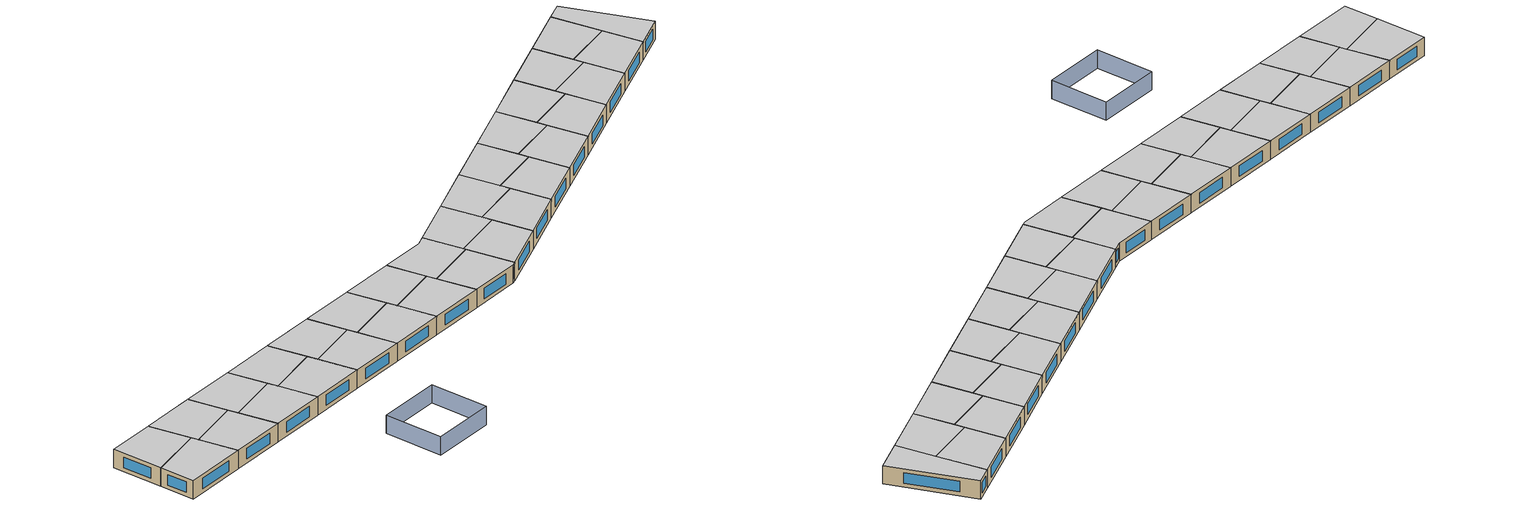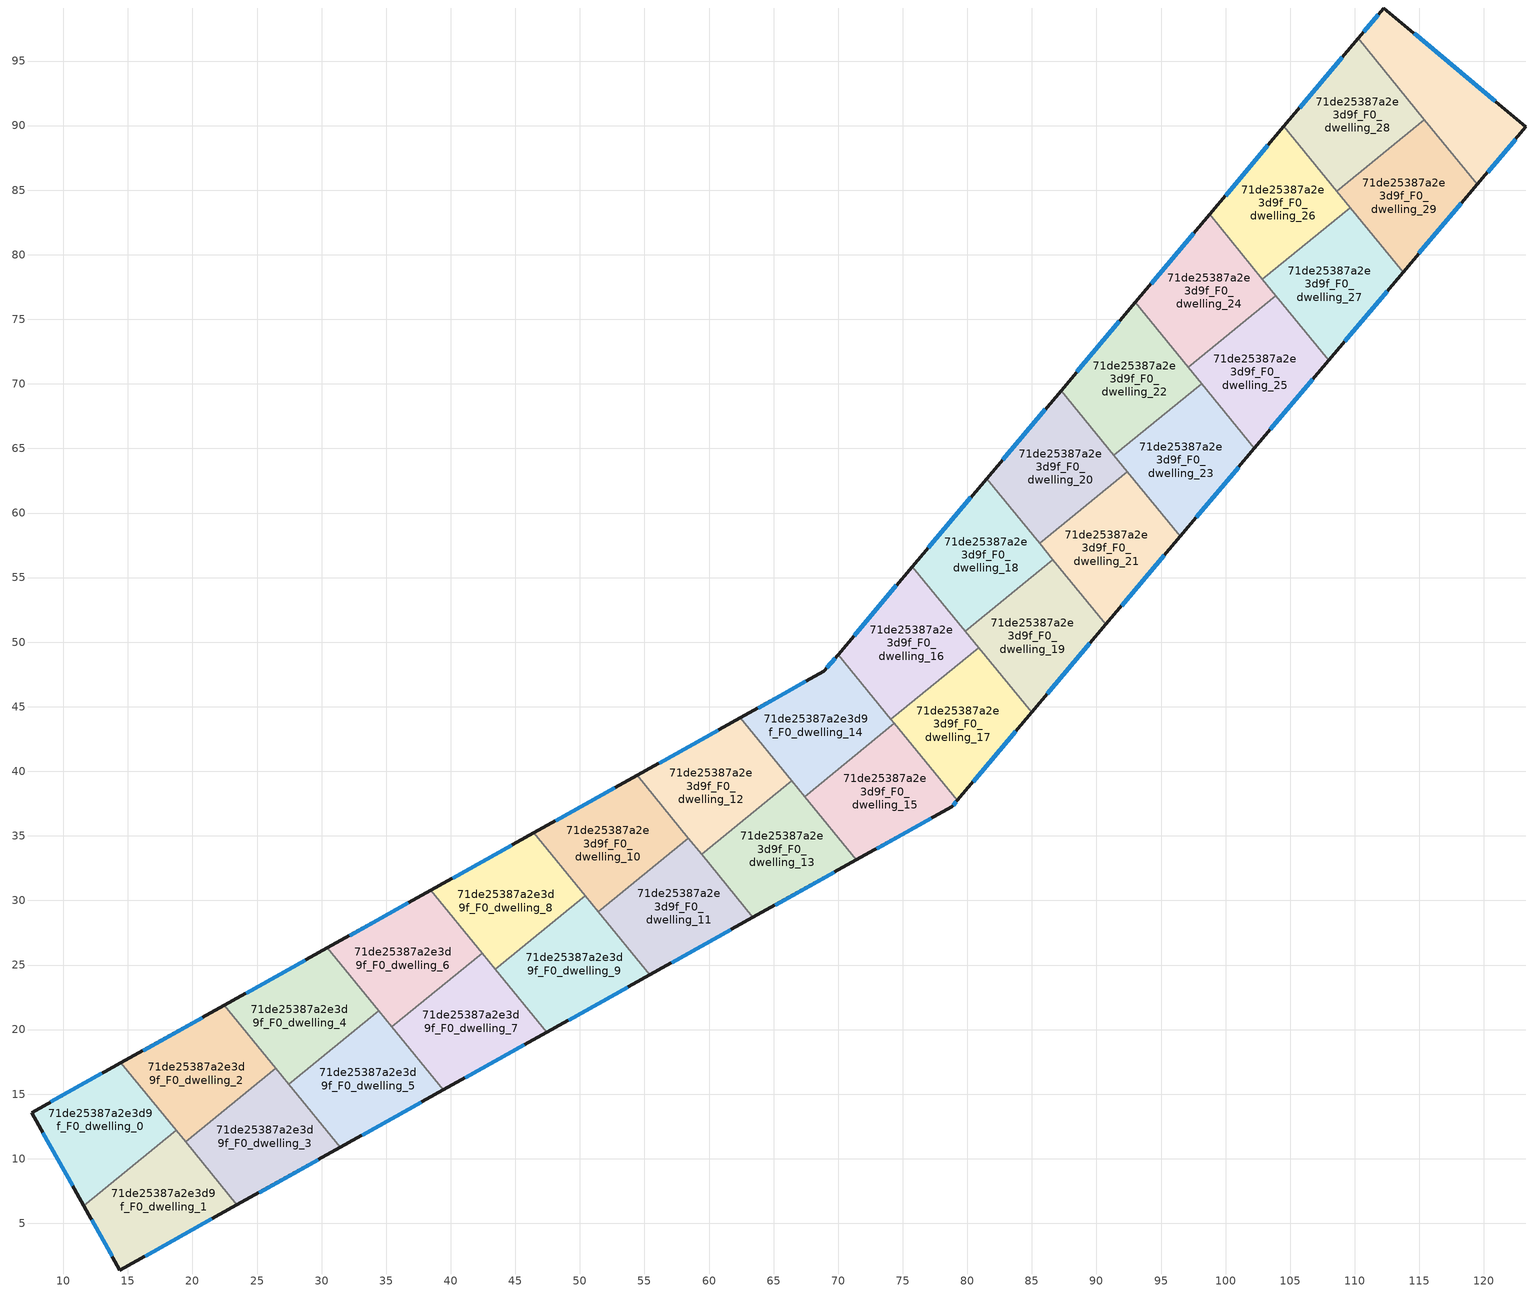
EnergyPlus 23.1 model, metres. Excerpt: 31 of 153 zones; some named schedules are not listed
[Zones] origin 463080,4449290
71de25387a2e3d9f_F0_dwelling_0
 floor ground (EU_floor_Construction): 14.47,17.43 18.74,12.2 11.59,6.36 7.54,13.57 z0
 wall outside (EU_wall_Construction): 14.47,17.43 7.54,13.57 11.59,6.36 z0:3
 wall to 71de25387a2e3d9f_F0_dwelling_1 (EU_wall_Construction): 11.59,6.36 18.74,12.2 z0:3
 wall to 71de25387a2e3d9f_F0_dwelling_2 (EU_wall_Construction): 18.74,12.2 14.47,17.43 z0:3
 window (EU_Window_Construction): 8.41,12.03 10.73,7.9 / 12.98,16.6 9.03,14.4 z0.64:2.36
 ceiling to 71de25387a2e3d9f_F1_dwelling_0 (EU_floor_Construction): 18.74,12.2 14.47,17.43 7.54,13.57 11.59,6.36 z3
71de25387a2e3d9f_F0_dwelling_1
 floor ground (EU_floor_Construction): 18.74,12.2 23.45,6.43 14.39,1.38 11.59,6.36 z0
 wall outside (EU_wall_Construction): 11.59,6.36 14.39,1.38 23.45,6.43 z0:3
 wall to 71de25387a2e3d9f_F0_dwelling_3 (EU_wall_Construction): 23.45,6.43 19.47,11.31 z0:3
 wall to 71de25387a2e3d9f_F0_dwelling_2 (EU_wall_Construction): 19.47,11.31 18.74,12.2 z0:3
 window (EU_Window_Construction): 12.19,5.29 13.79,2.45 / 16.33,2.47 21.51,5.35 z0.64:2.36
 ceiling to 71de25387a2e3d9f_F1_dwelling_1 (EU_floor_Construction): 23.45,6.43 18.74,12.2 11.59,6.36 14.39,1.38 z3
71de25387a2e3d9f_F0_dwelling_10
 floor ground (EU_floor_Construction): 54.42,39.68 58.41,34.8 51.43,29.11 46.43,35.23 z0
 wall outside (EU_wall_Construction): 54.42,39.68 46.43,35.23 z0:3
 wall to 71de25387a2e3d9f_F0_dwelling_8 (EU_wall_Construction): 46.43,35.23 50.41,30.35 z0:3
 wall to 71de25387a2e3d9f_F0_dwelling_12 (EU_wall_Construction): 58.41,34.8 54.42,39.68 z0:3
 wall to 71de25387a2e3d9f_F0_dwelling_11 (EU_wall_Construction): 51.43,29.11 58.41,34.8 z0:3
 wall to 71de25387a2e3d9f_F0_dwelling_9 (EU_wall_Construction): 50.41,30.35 51.43,29.11 z0:3
 window (EU_Window_Construction): 52.71,38.73 48.14,36.18 z0.64:2.36
 ceiling to 71de25387a2e3d9f_F1_dwelling_10 (EU_floor_Construction): 58.41,34.8 54.42,39.68 46.43,35.23 51.43,29.11 z3
71de25387a2e3d9f_F0_dwelling_11
 floor ground (EU_floor_Construction): 58.41,34.8 63.41,28.68 55.41,24.23 51.43,29.11 z0
 wall outside (EU_wall_Construction): 55.41,24.23 63.41,28.68 z0:3
 wall to 71de25387a2e3d9f_F0_dwelling_9 (EU_wall_Construction): 51.43,29.11 55.41,24.23 z0:3
 wall to 71de25387a2e3d9f_F0_dwelling_13 (EU_wall_Construction): 63.41,28.68 59.42,33.56 z0:3
 wall to 71de25387a2e3d9f_F0_dwelling_12 (EU_wall_Construction): 59.42,33.56 58.41,34.81 z0:3
 window (EU_Window_Construction): 57.12,25.19 61.69,27.73 z0.64:2.36
 ceiling to 71de25387a2e3d9f_F1_dwelling_11 (EU_floor_Construction): 63.41,28.68 58.41,34.8 51.43,29.11 55.41,24.23 z3
71de25387a2e3d9f_F0_dwelling_12
 floor ground (EU_floor_Construction): 62.42,44.13 66.4,39.26 59.42,33.56 54.42,39.68 z0
 wall outside (EU_wall_Construction): 62.42,44.13 54.42,39.68 z0:3
 wall to 71de25387a2e3d9f_F0_dwelling_13 (EU_wall_Construction): 59.42,33.56 66.4,39.26 z0:3
 wall to 71de25387a2e3d9f_F0_dwelling_14 (EU_wall_Construction): 66.4,39.26 62.42,44.13 z0:3
 window (EU_Window_Construction): 60.71,43.18 56.14,40.63 z0.64:2.36
 ceiling to 71de25387a2e3d9f_F1_dwelling_12 (EU_floor_Construction): 66.4,39.26 62.42,44.13 54.42,39.68 59.42,33.56 z3
71de25387a2e3d9f_F0_dwelling_13
 floor ground (EU_floor_Construction): 66.4,39.26 71.4,33.14 63.41,28.68 59.42,33.56 z0
 wall outside (EU_wall_Construction): 63.41,28.68 71.4,33.14 z0:3
 wall to 71de25387a2e3d9f_F0_dwelling_15 (EU_wall_Construction): 71.4,33.14 67.39,38.04 z0:3
 wall to 71de25387a2e3d9f_F0_dwelling_14 (EU_wall_Construction): 67.39,38.04 66.4,39.26 z0:3
 window (EU_Window_Construction): 65.12,29.64 69.69,32.18 z0.64:2.36
 ceiling to 71de25387a2e3d9f_F1_dwelling_13 (EU_floor_Construction): 71.4,33.14 66.4,39.26 59.42,33.56 63.41,28.68 z3
71de25387a2e3d9f_F0_dwelling_14
 floor ground (EU_floor_Construction): 69.99,49.04 74.35,43.71 67.4,38.04 62.42,44.13 68.9,47.74 z0
 wall outside (EU_wall_Construction): 69.99,49.04 68.9,47.74 62.42,44.13 z0:3
 wall to 71de25387a2e3d9f_F0_dwelling_15 (EU_wall_Construction): 67.4,38.04 74.35,43.71 z0:3
 wall to 71de25387a2e3d9f_F0_dwelling_16 (EU_wall_Construction): 74.09,44.03 69.99,49.04 z0:3
 wall to 71de25387a2e3d9f_F0_dwelling_17 (EU_wall_Construction): 74.35,43.72 74.09,44.03 z0:3
 window (EU_Window_Construction): 67.51,46.96 63.81,44.9 / 69.76,48.76 69.13,48.02 z0.64:2.36
 ceiling to 71de25387a2e3d9f_F1_dwelling_14 (EU_floor_Construction): 74.35,43.71 69.99,49.04 68.9,47.74 62.42,44.13 67.4,38.04 z3
71de25387a2e3d9f_F0_dwelling_15
 floor ground (EU_floor_Construction): 74.35,43.71 79.22,37.75 78.81,37.27 71.4,33.14 67.4,38.04 z0
 wall outside (EU_wall_Construction): 71.4,33.14 78.81,37.27 79.22,37.75 z0:3
 wall to 71de25387a2e3d9f_F0_dwelling_17 (EU_wall_Construction): 79.22,37.75 74.35,43.71 z0:3
 window (EU_Window_Construction): 72.99,34.02 77.22,36.38 / 78.9,37.37 79.13,37.64 z0.64:2.36
 ceiling to 71de25387a2e3d9f_F1_dwelling_15 (EU_floor_Construction): 78.81,37.27 79.22,37.75 74.35,43.71 67.4,38.04 71.4,33.14 z3
71de25387a2e3d9f_F0_dwelling_16
 floor ground (EU_floor_Construction): 75.75,55.86 80.88,49.58 74.09,44.03 69.99,49.04 z0
 wall outside (EU_wall_Construction): 75.75,55.86 69.99,49.04 z0:3
 wall to 71de25387a2e3d9f_F0_dwelling_17 (EU_wall_Construction): 74.09,44.03 80.88,49.58 z0:3
 wall to 71de25387a2e3d9f_F0_dwelling_18 (EU_wall_Construction): 79.84,50.84 75.75,55.86 z0:3
 wall to 71de25387a2e3d9f_F0_dwelling_19 (EU_wall_Construction): 80.88,49.58 79.84,50.84 z0:3
 window (EU_Window_Construction): 74.52,54.4 71.23,50.5 z0.64:2.36
 ceiling to 71de25387a2e3d9f_F1_dwelling_16 (EU_floor_Construction): 80.88,49.58 75.75,55.86 69.99,49.04 74.09,44.03 z3
71de25387a2e3d9f_F0_dwelling_17
 floor ground (EU_floor_Construction): 80.88,49.58 84.97,44.56 79.22,37.75 74.09,44.03 z0
 wall outside (EU_wall_Construction): 79.22,37.75 84.97,44.56 z0:3
 wall to 71de25387a2e3d9f_F0_dwelling_19 (EU_wall_Construction): 84.97,44.56 80.88,49.58 z0:3
 window (EU_Window_Construction): 80.45,39.21 83.74,43.1 z0.64:2.36
 ceiling to 71de25387a2e3d9f_F1_dwelling_17 (EU_floor_Construction): 79.22,37.75 84.97,44.56 80.88,49.58 74.09,44.03 z3
71de25387a2e3d9f_F0_dwelling_18
 floor ground (EU_floor_Construction): 81.5,62.67 86.63,56.39 79.84,50.84 75.75,55.86 z0
 wall outside (EU_wall_Construction): 81.5,62.67 75.75,55.86 z0:3
 wall to 71de25387a2e3d9f_F0_dwelling_19 (EU_wall_Construction): 79.84,50.84 86.63,56.39 z0:3
 wall to 71de25387a2e3d9f_F0_dwelling_20 (EU_wall_Construction): 85.6,57.66 81.5,62.67 z0:3
 wall to 71de25387a2e3d9f_F0_dwelling_21 (EU_wall_Construction): 86.63,56.39 85.6,57.66 z0:3
 window (EU_Window_Construction): 80.27,61.21 76.98,57.32 z0.64:2.36
 ceiling to 71de25387a2e3d9f_F1_dwelling_18 (EU_floor_Construction): 86.63,56.39 81.5,62.67 75.75,55.86 79.84,50.84 z3
71de25387a2e3d9f_F0_dwelling_19
 floor ground (EU_floor_Construction): 86.63,56.39 90.73,51.38 84.97,44.56 79.84,50.84 z0
 wall outside (EU_wall_Construction): 84.97,44.56 90.73,51.38 z0:3
 wall to 71de25387a2e3d9f_F0_dwelling_21 (EU_wall_Construction): 90.73,51.38 86.63,56.39 z0:3
 window (EU_Window_Construction): 86.21,46.02 89.49,49.92 z0.64:2.36
 ceiling to 71de25387a2e3d9f_F1_dwelling_19 (EU_floor_Construction): 84.97,44.56 90.73,51.38 86.63,56.39 79.84,50.84 z3
71de25387a2e3d9f_F0_dwelling_2
 floor ground (EU_floor_Construction): 22.46,21.88 26.44,17 19.47,11.31 14.47,17.43 z0
 wall outside (EU_wall_Construction): 22.46,21.88 14.47,17.43 z0:3
 wall to 71de25387a2e3d9f_F0_dwelling_3 (EU_wall_Construction): 19.47,11.31 26.44,17 z0:3
 wall to 71de25387a2e3d9f_F0_dwelling_4 (EU_wall_Construction): 26.44,17 22.46,21.88 z0:3
 window (EU_Window_Construction): 20.75,20.92 16.18,18.38 z0.64:2.36
 ceiling to 71de25387a2e3d9f_F1_dwelling_2 (EU_floor_Construction): 26.44,17 22.46,21.88 14.47,17.43 19.47,11.31 z3
71de25387a2e3d9f_F0_dwelling_20
 floor ground (EU_floor_Construction): 87.26,69.49 92.39,63.21 85.6,57.66 81.5,62.67 z0
 wall outside (EU_wall_Construction): 87.26,69.49 81.5,62.67 z0:3
 wall to 71de25387a2e3d9f_F0_dwelling_21 (EU_wall_Construction): 85.6,57.66 92.39,63.21 z0:3
 wall to 71de25387a2e3d9f_F0_dwelling_22 (EU_wall_Construction): 91.35,64.48 87.26,69.49 z0:3
 wall to 71de25387a2e3d9f_F0_dwelling_23 (EU_wall_Construction): 92.39,63.21 91.35,64.48 z0:3
 window (EU_Window_Construction): 86.02,68.03 82.74,64.13 z0.64:2.36
 ceiling to 71de25387a2e3d9f_F1_dwelling_20 (EU_floor_Construction): 92.39,63.21 87.26,69.49 81.5,62.67 85.6,57.66 z3
71de25387a2e3d9f_F0_dwelling_21
 floor ground (EU_floor_Construction): 92.39,63.21 96.48,58.19 90.73,51.38 85.6,57.66 z0
 wall outside (EU_wall_Construction): 90.73,51.38 96.48,58.19 z0:3
 wall to 71de25387a2e3d9f_F0_dwelling_23 (EU_wall_Construction): 96.48,58.19 92.39,63.21 z0:3
 window (EU_Window_Construction): 91.96,52.84 95.25,56.73 z0.64:2.36
 ceiling to 71de25387a2e3d9f_F1_dwelling_21 (EU_floor_Construction): 90.73,51.38 96.48,58.19 92.39,63.21 85.6,57.66 z3
71de25387a2e3d9f_F0_dwelling_22
 floor ground (EU_floor_Construction): 93.01,76.3 98.14,70.02 91.35,64.47 87.26,69.49 z0
 wall outside (EU_wall_Construction): 93.01,76.3 87.26,69.49 z0:3
 wall to 71de25387a2e3d9f_F0_dwelling_23 (EU_wall_Construction): 91.35,64.47 98.14,70.02 z0:3
 wall to 71de25387a2e3d9f_F0_dwelling_24 (EU_wall_Construction): 97.1,71.29 93.01,76.3 z0:3
 wall to 71de25387a2e3d9f_F0_dwelling_25 (EU_wall_Construction): 98.14,70.02 97.1,71.29 z0:3
 window (EU_Window_Construction): 91.78,74.84 88.49,70.95 z0.64:2.36
 ceiling to 71de25387a2e3d9f_F1_dwelling_22 (EU_floor_Construction): 98.14,70.02 93.01,76.3 87.26,69.49 91.35,64.47 z3
71de25387a2e3d9f_F0_dwelling_23
 floor ground (EU_floor_Construction): 98.14,70.02 102.23,65.01 96.48,58.19 91.35,64.47 z0
 wall outside (EU_wall_Construction): 96.48,58.19 102.23,65.01 z0:3
 wall to 71de25387a2e3d9f_F0_dwelling_25 (EU_wall_Construction): 102.23,65.01 98.14,70.02 z0:3
 window (EU_Window_Construction): 97.71,59.65 101,63.55 z0.64:2.36
 ceiling to 71de25387a2e3d9f_F1_dwelling_23 (EU_floor_Construction): 96.48,58.19 102.23,65.01 98.14,70.02 91.35,64.47 z3
71de25387a2e3d9f_F0_dwelling_24
 floor ground (EU_floor_Construction): 98.76,83.12 103.89,76.84 97.1,71.29 93.01,76.3 z0
 wall outside (EU_wall_Construction): 98.76,83.12 93.01,76.3 z0:3
 wall to 71de25387a2e3d9f_F0_dwelling_25 (EU_wall_Construction): 97.1,71.29 103.89,76.84 z0:3
 wall to 71de25387a2e3d9f_F0_dwelling_26 (EU_wall_Construction): 102.86,78.1 98.76,83.12 z0:3
 wall to 71de25387a2e3d9f_F0_dwelling_27 (EU_wall_Construction): 103.89,76.84 102.86,78.1 z0:3
 window (EU_Window_Construction): 97.53,81.66 94.24,77.76 z0.64:2.36
 ceiling to 71de25387a2e3d9f_F1_dwelling_24 (EU_floor_Construction): 103.89,76.84 98.76,83.12 93.01,76.3 97.1,71.29 z3
71de25387a2e3d9f_F0_dwelling_25
 floor ground (EU_floor_Construction): 103.89,76.84 107.99,71.82 102.23,65.01 97.1,71.29 z0
 wall outside (EU_wall_Construction): 102.23,65.01 107.99,71.82 z0:3
 wall to 71de25387a2e3d9f_F0_dwelling_27 (EU_wall_Construction): 107.99,71.82 103.89,76.84 z0:3
 window (EU_Window_Construction): 103.47,66.47 106.75,70.36 z0.64:2.36
 ceiling to 71de25387a2e3d9f_F1_dwelling_25 (EU_floor_Construction): 102.23,65.01 107.99,71.82 103.89,76.84 97.1,71.29 z3
71de25387a2e3d9f_F0_dwelling_26
 floor ground (EU_floor_Construction): 104.52,89.93 109.65,83.65 102.86,78.11 98.76,83.12 z0
 wall outside (EU_wall_Construction): 104.52,89.93 98.76,83.12 z0:3
 wall to 71de25387a2e3d9f_F0_dwelling_27 (EU_wall_Construction): 102.86,78.11 109.65,83.65 z0:3
 wall to 71de25387a2e3d9f_F0_dwelling_28 (EU_wall_Construction): 108.61,84.92 104.52,89.93 z0:3
 wall to 71de25387a2e3d9f_F0_dwelling_29 (EU_wall_Construction): 109.65,83.65 108.61,84.92 z0:3
 window (EU_Window_Construction): 103.28,88.47 99.99,84.58 z0.64:2.36
 ceiling to 71de25387a2e3d9f_F1_dwelling_26 (EU_floor_Construction): 109.65,83.65 104.52,89.93 98.76,83.12 102.86,78.11 z3
71de25387a2e3d9f_F0_dwelling_27
 floor ground (EU_floor_Construction): 109.65,83.65 113.74,78.64 107.99,71.82 102.86,78.11 z0
 wall outside (EU_wall_Construction): 107.99,71.82 113.74,78.64 z0:3
 wall to 71de25387a2e3d9f_F0_dwelling_29 (EU_wall_Construction): 113.74,78.64 109.65,83.65 z0:3
 window (EU_Window_Construction): 109.22,73.28 112.51,77.18 z0.64:2.36
 ceiling to 71de25387a2e3d9f_F1_dwelling_27 (EU_floor_Construction): 107.99,71.82 113.74,78.64 109.65,83.65 102.86,78.11 z3
71de25387a2e3d9f_F0_dwelling_28
 floor ground (EU_floor_Construction): 110.27,96.75 115.4,90.46 108.61,84.92 104.52,89.93 z0
 wall outside (EU_wall_Construction): 110.27,96.75 104.52,89.93 z0:3
 wall to 71de25387a2e3d9f_F0_dwelling_29 (EU_wall_Construction): 108.61,84.92 115.4,90.46 z0:3
 wall to 71de25387a2e3d9f_F0_dwelling_30 (EU_wall_Construction): 115.4,90.46 110.27,96.75 z0:3
 window (EU_Window_Construction): 109.04,95.29 105.75,91.39 z0.64:2.36
 ceiling to 71de25387a2e3d9f_F1_dwelling_28 (EU_floor_Construction): 115.4,90.46 110.27,96.75 104.52,89.93 108.61,84.92 z3
71de25387a2e3d9f_F0_dwelling_29
 floor ground (EU_floor_Construction): 115.4,90.46 119.49,85.45 113.74,78.64 108.61,84.92 z0
 wall outside (EU_wall_Construction): 113.74,78.64 119.49,85.45 z0:3
 wall to 71de25387a2e3d9f_F0_dwelling_30 (EU_wall_Construction): 119.49,85.45 115.4,90.46 z0:3
 window (EU_Window_Construction): 114.97,80.1 118.26,83.99 z0.64:2.36
 ceiling to 71de25387a2e3d9f_F1_dwelling_29 (EU_floor_Construction): 113.74,78.64 119.49,85.45 115.4,90.46 108.61,84.92 z3
71de25387a2e3d9f_F0_dwelling_3
 floor ground (EU_floor_Construction): 26.44,17 31.44,10.88 23.45,6.43 19.47,11.31 z0
 wall outside (EU_wall_Construction): 23.45,6.43 31.44,10.88 z0:3
 wall to 71de25387a2e3d9f_F0_dwelling_5 (EU_wall_Construction): 31.44,10.88 27.46,15.76 z0:3
 wall to 71de25387a2e3d9f_F0_dwelling_4 (EU_wall_Construction): 27.46,15.76 26.44,17 z0:3
 window (EU_Window_Construction): 25.16,7.38 29.73,9.93 z0.64:2.36
 ceiling to 71de25387a2e3d9f_F1_dwelling_3 (EU_floor_Construction): 31.44,10.88 26.44,17 19.47,11.31 23.45,6.43 z3
71de25387a2e3d9f_F0_dwelling_30
 floor ground (EU_floor_Construction): 123.25,89.91 119.49,85.45 110.27,96.75 112.26,99.11 z0
 wall outside (EU_wall_Construction): 119.49,85.45 123.25,89.91 112.26,99.11 110.27,96.75 z0:3
 window (EU_Window_Construction): 111.83,98.6 110.69,97.25 / 120.9,91.88 114.61,97.14 / 120.3,86.41 122.45,88.95 z0.64:2.36
 ceiling to 71de25387a2e3d9f_F1_dwelling_30 (EU_floor_Construction): 119.49,85.45 123.25,89.91 112.26,99.11 110.27,96.75 z3
71de25387a2e3d9f_F0_dwelling_4
 floor ground (EU_floor_Construction): 30.45,26.33 34.43,21.45 27.46,15.76 22.46,21.88 z0
 wall outside (EU_wall_Construction): 30.45,26.33 22.46,21.88 z0:3
 wall to 71de25387a2e3d9f_F0_dwelling_5 (EU_wall_Construction): 27.46,15.76 34.43,21.45 z0:3
 wall to 71de25387a2e3d9f_F0_dwelling_6 (EU_wall_Construction): 34.43,21.45 30.45,26.33 z0:3
 window (EU_Window_Construction): 28.74,25.37 24.17,22.83 z0.64:2.36
 ceiling to 71de25387a2e3d9f_F1_dwelling_4 (EU_floor_Construction): 34.43,21.45 30.45,26.33 22.46,21.88 27.46,15.76 z3
71de25387a2e3d9f_F0_dwelling_5
 floor ground (EU_floor_Construction): 34.43,21.45 39.43,15.33 31.44,10.88 27.46,15.76 z0
 wall outside (EU_wall_Construction): 31.44,10.88 39.43,15.33 z0:3
 wall to 71de25387a2e3d9f_F0_dwelling_7 (EU_wall_Construction): 39.43,15.33 35.45,20.21 z0:3
 wall to 71de25387a2e3d9f_F0_dwelling_6 (EU_wall_Construction): 35.45,20.21 34.43,21.45 z0:3
 window (EU_Window_Construction): 33.15,11.83 37.72,14.38 z0.64:2.36
 ceiling to 71de25387a2e3d9f_F1_dwelling_5 (EU_floor_Construction): 39.43,15.33 34.43,21.45 27.46,15.76 31.44,10.88 z3
71de25387a2e3d9f_F0_dwelling_6
 floor ground (EU_floor_Construction): 38.44,30.78 42.42,25.9 35.45,20.21 30.45,26.33 z0
 wall outside (EU_wall_Construction): 38.44,30.78 30.45,26.33 z0:3
 wall to 71de25387a2e3d9f_F0_dwelling_7 (EU_wall_Construction): 35.45,20.21 42.42,25.9 z0:3
 wall to 71de25387a2e3d9f_F0_dwelling_8 (EU_wall_Construction): 42.42,25.9 38.44,30.78 z0:3
 window (EU_Window_Construction): 36.73,29.82 32.16,27.28 z0.64:2.36
 ceiling to 71de25387a2e3d9f_F1_dwelling_6 (EU_floor_Construction): 42.42,25.9 38.44,30.78 30.45,26.33 35.45,20.21 z3
71de25387a2e3d9f_F0_dwelling_7
 floor ground (EU_floor_Construction): 42.42,25.9 47.42,19.78 39.43,15.33 35.45,20.21 z0
 wall outside (EU_wall_Construction): 39.43,15.33 47.42,19.78 z0:3
 wall to 71de25387a2e3d9f_F0_dwelling_9 (EU_wall_Construction): 47.42,19.78 43.44,24.66 z0:3
 wall to 71de25387a2e3d9f_F0_dwelling_8 (EU_wall_Construction): 43.44,24.66 42.42,25.9 z0:3
 window (EU_Window_Construction): 41.14,16.29 45.71,18.83 z0.64:2.36
 ceiling to 71de25387a2e3d9f_F1_dwelling_7 (EU_floor_Construction): 47.42,19.78 42.42,25.9 35.45,20.21 39.43,15.33 z3
71de25387a2e3d9f_F0_dwelling_8
 floor ground (EU_floor_Construction): 46.43,35.23 50.41,30.35 43.44,24.66 38.44,30.78 z0
 wall outside (EU_wall_Construction): 46.43,35.23 38.44,30.78 z0:3
 wall to 71de25387a2e3d9f_F0_dwelling_9 (EU_wall_Construction): 43.44,24.66 50.41,30.35 z0:3
 window (EU_Window_Construction): 44.72,34.27 40.15,31.73 z0.64:2.36
 ceiling to 71de25387a2e3d9f_F1_dwelling_8 (EU_floor_Construction): 50.41,30.35 46.43,35.23 38.44,30.78 43.44,24.66 z3
71de25387a2e3d9f_F0_dwelling_9
 floor ground (EU_floor_Construction): 50.41,30.35 55.41,24.23 47.42,19.78 43.44,24.66 z0
 wall outside (EU_wall_Construction): 47.42,19.78 55.41,24.23 z0:3
 window (EU_Window_Construction): 49.13,20.74 53.7,23.28 z0.64:2.36
 ceiling to 71de25387a2e3d9f_F1_dwelling_9 (EU_floor_Construction): 55.41,24.23 50.41,30.35 43.44,24.66 47.42,19.78 z3
shading: 60.03,3.56 50.94,-1.49 / 50.94,-1.49 46.27,6.93 / 46.27,6.93 55.36,11.98 / 55.36,11.98 60.03,3.56 z0:3
[Building]
EU S2 Campaign: North Axis=0; Terrain=City; Solar Distribution=FullExterior
[Site:Location]
Yerevan-Zvartnots.Intl.AP: Latitude=40.15; Longitude=44.383; Time Zone=4; Elevation=854
[SizingPeriod:WeatherFileDays]
AnnualSizingPeriod: Begin Month=1; Begin Day of Month=1; End Month=12; End Day of Month=31; Day of Week for Start Day=Monday; Use Weather File Daylight Saving Period=No; Use Weather File Rain and Snow Indicators=No
[MATERIAL]
EU_InternalMass_Material: Roughness=MediumRough; Thickness=0.1; Conductivity=1; Density=1800; Specific Heat=900; Thermal Absorptance=0.9; Solar Absorptance=0.7; Visible Absorptance=0.7
[MATERIAL:NOMASS] Roughness=MediumRough; Thermal Absorptance=0.9; Solar Absorptance=0.7; Visible Absorptance=0.7
Name | Thermal Resistance
EU_wall_NoMass | 1.05043
EU_floor_NoMass | 0.478065
[WINDOWMATERIAL:SIMPLEGLAZINGSYSTEM]
EU_Window_SimpleGlazing: UFactor=2.5566; Solar Heat Gain Coefficient=0.75; Visible Transmittance=0.75
[CONSTRUCTION]
EU_wall_Construction: EU_wall_NoMass
EU_floor_Construction: EU_floor_NoMass
EU_Window_Construction: EU_Window_SimpleGlazing
EU_InternalMass_Construction: EU_InternalMass_Material
[ZONE] Type=1; Multiplier=1; Ceiling Height=autocalculate; Floor Area=autocalculate; Part of Total Floor Area=Yes
Name | Volume
71de25387a2e3d9f_F0_dwelling_0 | 191.77
71de25387a2e3d9f_F0_dwelling_1; 71de25387a2e3d9f_F0_dwelling_14 | 191.767
71de25387a2e3d9f_F0_dwelling_10; 71de25387a2e3d9f_F0_dwelling_7 | 191.765
71de25387a2e3d9f_F0_dwelling_11 | 191.75
71de25387a2e3d9f_F0_dwelling_12 | 191.781
71de25387a2e3d9f_F0_dwelling_13 | 191.745
71de25387a2e3d9f_F0_dwelling_15 | 191.734
71de25387a2e3d9f_F0_dwelling_16 | 191.792
71de25387a2e3d9f_F0_dwelling_17 | 191.755
71de25387a2e3d9f_F0_dwelling_18; 71de25387a2e3d9f_F0_dwelling_19 | 191.758
71de25387a2e3d9f_F0_dwelling_2; 71de25387a2e3d9f_F0_dwelling_3 | 191.756
71de25387a2e3d9f_F0_dwelling_20; 71de25387a2e3d9f_F0_dwelling_22; 71de25387a2e3d9f_F0_dwelling_24; 71de25387a2e3d9f_F0_dwelling_25 | 191.759
71de25387a2e3d9f_F0_dwelling_21 | 191.74
71de25387a2e3d9f_F0_dwelling_23 | 191.757
71de25387a2e3d9f_F0_dwelling_26 | 191.762
71de25387a2e3d9f_F0_dwelling_27 | 191.727
71de25387a2e3d9f_F0_dwelling_28 | 191.778
71de25387a2e3d9f_F0_dwelling_29 | 191.744
71de25387a2e3d9f_F0_dwelling_30 | 191.746
71de25387a2e3d9f_F0_dwelling_4 | 191.773
71de25387a2e3d9f_F0_dwelling_5 | 191.753
71de25387a2e3d9f_F0_dwelling_6 | 191.787
71de25387a2e3d9f_F0_dwelling_8 | 191.754
71de25387a2e3d9f_F0_dwelling_9 | 191.749
[INTERNALMASS] Construction=EU_InternalMass_Construction
Name | Zone or ZoneList | Surface Area
71de25387a2e3d9f_F0_dwelling_0_EU_InternalMass | 71de25387a2e3d9f_F0_dwelling_0 | 63.9231
71de25387a2e3d9f_F0_dwelling_1_EU_InternalMass | 71de25387a2e3d9f_F0_dwelling_1 | 63.9197
71de25387a2e3d9f_F0_dwelling_2_EU_InternalMass | 71de25387a2e3d9f_F0_dwelling_2 | 63.9178
71de25387a2e3d9f_F0_dwelling_3_EU_InternalMass | 71de25387a2e3d9f_F0_dwelling_3 | 63.9178
71de25387a2e3d9f_F0_dwelling_4_EU_InternalMass | 71de25387a2e3d9f_F0_dwelling_4 | 63.9244
71de25387a2e3d9f_F0_dwelling_5_EU_InternalMass | 71de25387a2e3d9f_F0_dwelling_5 | 63.9145
71de25387a2e3d9f_F0_dwelling_6_EU_InternalMass | 71de25387a2e3d9f_F0_dwelling_6 | 63.9271
71de25387a2e3d9f_F0_dwelling_7_EU_InternalMass | 71de25387a2e3d9f_F0_dwelling_7 | 63.9196
71de25387a2e3d9f_F0_dwelling_8_EU_InternalMass | 71de25387a2e3d9f_F0_dwelling_8 | 63.9178
71de25387a2e3d9f_F0_dwelling_9_EU_InternalMass | 71de25387a2e3d9f_F0_dwelling_9 | 63.913
71de25387a2e3d9f_F0_dwelling_10_EU_InternalMass | 71de25387a2e3d9f_F0_dwelling_10 | 63.9236
71de25387a2e3d9f_F0_dwelling_11_EU_InternalMass | 71de25387a2e3d9f_F0_dwelling_11 | 63.9167
71de25387a2e3d9f_F0_dwelling_12_EU_InternalMass | 71de25387a2e3d9f_F0_dwelling_12 | 63.9278
71de25387a2e3d9f_F0_dwelling_13_EU_InternalMass | 71de25387a2e3d9f_F0_dwelling_13 | 63.9163
71de25387a2e3d9f_F0_dwelling_14_EU_InternalMass | 71de25387a2e3d9f_F0_dwelling_14 | 63.9225
71de25387a2e3d9f_F0_dwelling_15_EU_InternalMass | 71de25387a2e3d9f_F0_dwelling_15 | 63.9091
71de25387a2e3d9f_F0_dwelling_16_EU_InternalMass | 71de25387a2e3d9f_F0_dwelling_16 | 63.9273
71de25387a2e3d9f_F0_dwelling_17_EU_InternalMass | 71de25387a2e3d9f_F0_dwelling_17 | 63.9182
71de25387a2e3d9f_F0_dwelling_18_EU_InternalMass | 71de25387a2e3d9f_F0_dwelling_18 | 63.9179
71de25387a2e3d9f_F0_dwelling_19_EU_InternalMass | 71de25387a2e3d9f_F0_dwelling_19 | 63.9179
71de25387a2e3d9f_F0_dwelling_20_EU_InternalMass | 71de25387a2e3d9f_F0_dwelling_20 | 63.9227
71de25387a2e3d9f_F0_dwelling_21_EU_InternalMass | 71de25387a2e3d9f_F0_dwelling_21 | 63.9137
71de25387a2e3d9f_F0_dwelling_22_EU_InternalMass | 71de25387a2e3d9f_F0_dwelling_22 | 63.9193
71de25387a2e3d9f_F0_dwelling_23_EU_InternalMass | 71de25387a2e3d9f_F0_dwelling_23 | 63.9179
71de25387a2e3d9f_F0_dwelling_24_EU_InternalMass | 71de25387a2e3d9f_F0_dwelling_24 | 63.9193
71de25387a2e3d9f_F0_dwelling_25_EU_InternalMass | 71de25387a2e3d9f_F0_dwelling_25 | 63.9227
71de25387a2e3d9f_F0_dwelling_26_EU_InternalMass | 71de25387a2e3d9f_F0_dwelling_26 | 63.9238
71de25387a2e3d9f_F0_dwelling_27_EU_InternalMass | 71de25387a2e3d9f_F0_dwelling_27 | 63.9108
71de25387a2e3d9f_F0_dwelling_28_EU_InternalMass | 71de25387a2e3d9f_F0_dwelling_28 | 63.9293
71de25387a2e3d9f_F0_dwelling_29_EU_InternalMass | 71de25387a2e3d9f_F0_dwelling_29 | 63.9162
71de25387a2e3d9f_F0_dwelling_30_EU_InternalMass | 71de25387a2e3d9f_F0_dwelling_30 | 63.9151
[OTHEREQUIPMENT] Fuel Type=Electricity; Design Level Calculation Method=Watts/Area; Power per Zone Floor Area=1; Fraction Latent=0; Fraction Radiant=0; Fraction Lost=0; Carbon Dioxide Generation Rate=0; EndUse Subcategory=EU_Step8_InternalGains
Name | Zone or ZoneList or Space or SpaceList | Schedule
EU_Step8_InternalGain_71de25387a2e3d9f_F0_dwelling_0_f000 | 71de25387a2e3d9f_F0_dwelling_0 | EU_Step8_GainSchedule_71de25387a2e3d9f_F0_dwelling_0_f000
EU_Step8_InternalGain_71de25387a2e3d9f_F0_dwelling_1_f000 | 71de25387a2e3d9f_F0_dwelling_1 | EU_Step8_GainSchedule_71de25387a2e3d9f_F0_dwelling_1_f000
EU_Step8_InternalGain_71de25387a2e3d9f_F0_dwelling_2_f000 | 71de25387a2e3d9f_F0_dwelling_2 | EU_Step8_GainSchedule_71de25387a2e3d9f_F0_dwelling_2_f000
EU_Step8_InternalGain_71de25387a2e3d9f_F0_dwelling_3_f000 | 71de25387a2e3d9f_F0_dwelling_3 | EU_Step8_GainSchedule_71de25387a2e3d9f_F0_dwelling_3_f000
EU_Step8_InternalGain_71de25387a2e3d9f_F0_dwelling_4_f000 | 71de25387a2e3d9f_F0_dwelling_4 | EU_Step8_GainSchedule_71de25387a2e3d9f_F0_dwelling_4_f000
EU_Step8_InternalGain_71de25387a2e3d9f_F0_dwelling_5_f000 | 71de25387a2e3d9f_F0_dwelling_5 | EU_Step8_GainSchedule_71de25387a2e3d9f_F0_dwelling_5_f000
EU_Step8_InternalGain_71de25387a2e3d9f_F0_dwelling_6_f000 | 71de25387a2e3d9f_F0_dwelling_6 | EU_Step8_GainSchedule_71de25387a2e3d9f_F0_dwelling_6_f000
EU_Step8_InternalGain_71de25387a2e3d9f_F0_dwelling_7_f000 | 71de25387a2e3d9f_F0_dwelling_7 | EU_Step8_GainSchedule_71de25387a2e3d9f_F0_dwelling_7_f000
EU_Step8_InternalGain_71de25387a2e3d9f_F0_dwelling_8_f000 | 71de25387a2e3d9f_F0_dwelling_8 | EU_Step8_GainSchedule_71de25387a2e3d9f_F0_dwelling_8_f000
EU_Step8_InternalGain_71de25387a2e3d9f_F0_dwelling_9_f000 | 71de25387a2e3d9f_F0_dwelling_9 | EU_Step8_GainSchedule_71de25387a2e3d9f_F0_dwelling_9_f000
EU_Step8_InternalGain_71de25387a2e3d9f_F0_dwelling_10_f000 | 71de25387a2e3d9f_F0_dwelling_10 | EU_Step8_GainSchedule_71de25387a2e3d9f_F0_dwelling_10_f000
EU_Step8_InternalGain_71de25387a2e3d9f_F0_dwelling_11_f000 | 71de25387a2e3d9f_F0_dwelling_11 | EU_Step8_GainSchedule_71de25387a2e3d9f_F0_dwelling_11_f000
EU_Step8_InternalGain_71de25387a2e3d9f_F0_dwelling_12_f000 | 71de25387a2e3d9f_F0_dwelling_12 | EU_Step8_GainSchedule_71de25387a2e3d9f_F0_dwelling_12_f000
EU_Step8_InternalGain_71de25387a2e3d9f_F0_dwelling_13_f000 | 71de25387a2e3d9f_F0_dwelling_13 | EU_Step8_GainSchedule_71de25387a2e3d9f_F0_dwelling_13_f000
EU_Step8_InternalGain_71de25387a2e3d9f_F0_dwelling_14_f000 | 71de25387a2e3d9f_F0_dwelling_14 | EU_Step8_GainSchedule_71de25387a2e3d9f_F0_dwelling_14_f000
EU_Step8_InternalGain_71de25387a2e3d9f_F0_dwelling_15_f000 | 71de25387a2e3d9f_F0_dwelling_15 | EU_Step8_GainSchedule_71de25387a2e3d9f_F0_dwelling_15_f000
EU_Step8_InternalGain_71de25387a2e3d9f_F0_dwelling_16_f000 | 71de25387a2e3d9f_F0_dwelling_16 | EU_Step8_GainSchedule_71de25387a2e3d9f_F0_dwelling_16_f000
EU_Step8_InternalGain_71de25387a2e3d9f_F0_dwelling_17_f000 | 71de25387a2e3d9f_F0_dwelling_17 | EU_Step8_GainSchedule_71de25387a2e3d9f_F0_dwelling_17_f000
EU_Step8_InternalGain_71de25387a2e3d9f_F0_dwelling_18_f000 | 71de25387a2e3d9f_F0_dwelling_18 | EU_Step8_GainSchedule_71de25387a2e3d9f_F0_dwelling_18_f000
EU_Step8_InternalGain_71de25387a2e3d9f_F0_dwelling_19_f000 | 71de25387a2e3d9f_F0_dwelling_19 | EU_Step8_GainSchedule_71de25387a2e3d9f_F0_dwelling_19_f000
EU_Step8_InternalGain_71de25387a2e3d9f_F0_dwelling_20_f000 | 71de25387a2e3d9f_F0_dwelling_20 | EU_Step8_GainSchedule_71de25387a2e3d9f_F0_dwelling_20_f000
EU_Step8_InternalGain_71de25387a2e3d9f_F0_dwelling_21_f000 | 71de25387a2e3d9f_F0_dwelling_21 | EU_Step8_GainSchedule_71de25387a2e3d9f_F0_dwelling_21_f000
EU_Step8_InternalGain_71de25387a2e3d9f_F0_dwelling_22_f000 | 71de25387a2e3d9f_F0_dwelling_22 | EU_Step8_GainSchedule_71de25387a2e3d9f_F0_dwelling_22_f000
EU_Step8_InternalGain_71de25387a2e3d9f_F0_dwelling_23_f000 | 71de25387a2e3d9f_F0_dwelling_23 | EU_Step8_GainSchedule_71de25387a2e3d9f_F0_dwelling_23_f000
EU_Step8_InternalGain_71de25387a2e3d9f_F0_dwelling_24_f000 | 71de25387a2e3d9f_F0_dwelling_24 | EU_Step8_GainSchedule_71de25387a2e3d9f_F0_dwelling_24_f000
EU_Step8_InternalGain_71de25387a2e3d9f_F0_dwelling_25_f000 | 71de25387a2e3d9f_F0_dwelling_25 | EU_Step8_GainSchedule_71de25387a2e3d9f_F0_dwelling_25_f000
EU_Step8_InternalGain_71de25387a2e3d9f_F0_dwelling_26_f000 | 71de25387a2e3d9f_F0_dwelling_26 | EU_Step8_GainSchedule_71de25387a2e3d9f_F0_dwelling_26_f000
EU_Step8_InternalGain_71de25387a2e3d9f_F0_dwelling_27_f000 | 71de25387a2e3d9f_F0_dwelling_27 | EU_Step8_GainSchedule_71de25387a2e3d9f_F0_dwelling_27_f000
EU_Step8_InternalGain_71de25387a2e3d9f_F0_dwelling_28_f000 | 71de25387a2e3d9f_F0_dwelling_28 | EU_Step8_GainSchedule_71de25387a2e3d9f_F0_dwelling_28_f000
EU_Step8_InternalGain_71de25387a2e3d9f_F0_dwelling_29_f000 | 71de25387a2e3d9f_F0_dwelling_29 | EU_Step8_GainSchedule_71de25387a2e3d9f_F0_dwelling_29_f000
EU_Step8_InternalGain_71de25387a2e3d9f_F0_dwelling_30_f000 | 71de25387a2e3d9f_F0_dwelling_30 | EU_Step8_GainSchedule_71de25387a2e3d9f_F0_dwelling_30_f000
[ZONEVENTILATION:DESIGNFLOWRATE] Schedule=EU_AlwaysOn; Design Flow Rate Calculation Method=AirChanges/Hour; Air Changes per Hour=0.557805; Ventilation Type=Natural; Fan Pressure Rise=0; Fan Total Efficiency=1; Constant Term Coefficient=1; Temperature Term Coefficient=0; Velocity Term Coefficient=0; Velocity Squared Term Coefficient=0; Minimum Indoor Temperature=-100; Maximum Indoor Temperature=100; Delta Temperature=-100; Minimum Outdoor Temperature=-100; Maximum Outdoor Temperature=100; Maximum Wind Speed=40
Name | Zone or ZoneList or Space or SpaceList
EU_ConstantAir_71de25387a2e3d9f_F0_dwelling_0 | 71de25387a2e3d9f_F0_dwelling_0
EU_ConstantAir_71de25387a2e3d9f_F0_dwelling_1 | 71de25387a2e3d9f_F0_dwelling_1
EU_ConstantAir_71de25387a2e3d9f_F0_dwelling_2 | 71de25387a2e3d9f_F0_dwelling_2
EU_ConstantAir_71de25387a2e3d9f_F0_dwelling_3 | 71de25387a2e3d9f_F0_dwelling_3
EU_ConstantAir_71de25387a2e3d9f_F0_dwelling_4 | 71de25387a2e3d9f_F0_dwelling_4
EU_ConstantAir_71de25387a2e3d9f_F0_dwelling_5 | 71de25387a2e3d9f_F0_dwelling_5
EU_ConstantAir_71de25387a2e3d9f_F0_dwelling_6 | 71de25387a2e3d9f_F0_dwelling_6
EU_ConstantAir_71de25387a2e3d9f_F0_dwelling_7 | 71de25387a2e3d9f_F0_dwelling_7
EU_ConstantAir_71de25387a2e3d9f_F0_dwelling_8 | 71de25387a2e3d9f_F0_dwelling_8
EU_ConstantAir_71de25387a2e3d9f_F0_dwelling_9 | 71de25387a2e3d9f_F0_dwelling_9
EU_ConstantAir_71de25387a2e3d9f_F0_dwelling_10 | 71de25387a2e3d9f_F0_dwelling_10
EU_ConstantAir_71de25387a2e3d9f_F0_dwelling_11 | 71de25387a2e3d9f_F0_dwelling_11
EU_ConstantAir_71de25387a2e3d9f_F0_dwelling_12 | 71de25387a2e3d9f_F0_dwelling_12
EU_ConstantAir_71de25387a2e3d9f_F0_dwelling_13 | 71de25387a2e3d9f_F0_dwelling_13
EU_ConstantAir_71de25387a2e3d9f_F0_dwelling_14 | 71de25387a2e3d9f_F0_dwelling_14
EU_ConstantAir_71de25387a2e3d9f_F0_dwelling_15 | 71de25387a2e3d9f_F0_dwelling_15
EU_ConstantAir_71de25387a2e3d9f_F0_dwelling_16 | 71de25387a2e3d9f_F0_dwelling_16
EU_ConstantAir_71de25387a2e3d9f_F0_dwelling_17 | 71de25387a2e3d9f_F0_dwelling_17
EU_ConstantAir_71de25387a2e3d9f_F0_dwelling_18 | 71de25387a2e3d9f_F0_dwelling_18
EU_ConstantAir_71de25387a2e3d9f_F0_dwelling_19 | 71de25387a2e3d9f_F0_dwelling_19
EU_ConstantAir_71de25387a2e3d9f_F0_dwelling_20 | 71de25387a2e3d9f_F0_dwelling_20
EU_ConstantAir_71de25387a2e3d9f_F0_dwelling_21 | 71de25387a2e3d9f_F0_dwelling_21
EU_ConstantAir_71de25387a2e3d9f_F0_dwelling_22 | 71de25387a2e3d9f_F0_dwelling_22
EU_ConstantAir_71de25387a2e3d9f_F0_dwelling_23 | 71de25387a2e3d9f_F0_dwelling_23
EU_ConstantAir_71de25387a2e3d9f_F0_dwelling_24 | 71de25387a2e3d9f_F0_dwelling_24
EU_ConstantAir_71de25387a2e3d9f_F0_dwelling_25 | 71de25387a2e3d9f_F0_dwelling_25
EU_ConstantAir_71de25387a2e3d9f_F0_dwelling_26 | 71de25387a2e3d9f_F0_dwelling_26
EU_ConstantAir_71de25387a2e3d9f_F0_dwelling_27 | 71de25387a2e3d9f_F0_dwelling_27
EU_ConstantAir_71de25387a2e3d9f_F0_dwelling_28 | 71de25387a2e3d9f_F0_dwelling_28
EU_ConstantAir_71de25387a2e3d9f_F0_dwelling_29 | 71de25387a2e3d9f_F0_dwelling_29
EU_ConstantAir_71de25387a2e3d9f_F0_dwelling_30 | 71de25387a2e3d9f_F0_dwelling_30
[HVACTEMPLATE:ZONE:IDEALLOADSAIRSYSTEM] System Availability Schedule=EU_AlwaysOn; Maximum Heating Supply Air Temperature=50; Minimum Cooling Supply Air Temperature=13; Maximum Heating Supply Air Humidity Ratio=0.0156; Minimum Cooling Supply Air Humidity Ratio=0.0077; Heating Limit=NoLimit; Cooling Limit=NoLimit; Heating Availability Schedule=EU_AlwaysOn; Cooling Availability Schedule=EU_CoolingOff; Dehumidification Control Type=ConstantSensibleHeatRatio; Cooling Sensible Heat Ratio=0.7; Dehumidification Setpoint=60; Humidification Control Type=None; Humidification Setpoint=30; Outdoor Air Method=None; Outdoor Air Flow Rate per Person=0.00944; Outdoor Air Flow Rate per Zone Floor Area=0; Outdoor Air Flow Rate per Zone=0; Demand Controlled Ventilation Type=None; Outdoor Air Economizer Type=NoEconomizer; Heat Recovery Type=None; Sensible Heat Recovery Effectiveness=0.7; Latent Heat Recovery Effectiveness=0.65
Name | Template Thermostat
71de25387a2e3d9f_F0_dwelling_0 | EU_HeatOnly_71de25387a2e3d9f_F0_dwelling_0
71de25387a2e3d9f_F0_dwelling_1 | EU_HeatOnly_71de25387a2e3d9f_F0_dwelling_1
71de25387a2e3d9f_F0_dwelling_2 | EU_HeatOnly_71de25387a2e3d9f_F0_dwelling_2
71de25387a2e3d9f_F0_dwelling_3 | EU_HeatOnly_71de25387a2e3d9f_F0_dwelling_3
71de25387a2e3d9f_F0_dwelling_4 | EU_HeatOnly_71de25387a2e3d9f_F0_dwelling_4
71de25387a2e3d9f_F0_dwelling_5 | EU_HeatOnly_71de25387a2e3d9f_F0_dwelling_5
71de25387a2e3d9f_F0_dwelling_6 | EU_HeatOnly_71de25387a2e3d9f_F0_dwelling_6
71de25387a2e3d9f_F0_dwelling_7 | EU_HeatOnly_71de25387a2e3d9f_F0_dwelling_7
71de25387a2e3d9f_F0_dwelling_8 | EU_HeatOnly_71de25387a2e3d9f_F0_dwelling_8
71de25387a2e3d9f_F0_dwelling_9 | EU_HeatOnly_71de25387a2e3d9f_F0_dwelling_9
71de25387a2e3d9f_F0_dwelling_10 | EU_HeatOnly_71de25387a2e3d9f_F0_dwelling_10
71de25387a2e3d9f_F0_dwelling_11 | EU_HeatOnly_71de25387a2e3d9f_F0_dwelling_11
71de25387a2e3d9f_F0_dwelling_12 | EU_HeatOnly_71de25387a2e3d9f_F0_dwelling_12
71de25387a2e3d9f_F0_dwelling_13 | EU_HeatOnly_71de25387a2e3d9f_F0_dwelling_13
71de25387a2e3d9f_F0_dwelling_14 | EU_HeatOnly_71de25387a2e3d9f_F0_dwelling_14
71de25387a2e3d9f_F0_dwelling_15 | EU_HeatOnly_71de25387a2e3d9f_F0_dwelling_15
71de25387a2e3d9f_F0_dwelling_16 | EU_HeatOnly_71de25387a2e3d9f_F0_dwelling_16
71de25387a2e3d9f_F0_dwelling_17 | EU_HeatOnly_71de25387a2e3d9f_F0_dwelling_17
71de25387a2e3d9f_F0_dwelling_18 | EU_HeatOnly_71de25387a2e3d9f_F0_dwelling_18
71de25387a2e3d9f_F0_dwelling_19 | EU_HeatOnly_71de25387a2e3d9f_F0_dwelling_19
71de25387a2e3d9f_F0_dwelling_20 | EU_HeatOnly_71de25387a2e3d9f_F0_dwelling_20
71de25387a2e3d9f_F0_dwelling_21 | EU_HeatOnly_71de25387a2e3d9f_F0_dwelling_21
71de25387a2e3d9f_F0_dwelling_22 | EU_HeatOnly_71de25387a2e3d9f_F0_dwelling_22
71de25387a2e3d9f_F0_dwelling_23 | EU_HeatOnly_71de25387a2e3d9f_F0_dwelling_23
71de25387a2e3d9f_F0_dwelling_24 | EU_HeatOnly_71de25387a2e3d9f_F0_dwelling_24
71de25387a2e3d9f_F0_dwelling_25 | EU_HeatOnly_71de25387a2e3d9f_F0_dwelling_25
71de25387a2e3d9f_F0_dwelling_26 | EU_HeatOnly_71de25387a2e3d9f_F0_dwelling_26
71de25387a2e3d9f_F0_dwelling_27 | EU_HeatOnly_71de25387a2e3d9f_F0_dwelling_27
71de25387a2e3d9f_F0_dwelling_28 | EU_HeatOnly_71de25387a2e3d9f_F0_dwelling_28
71de25387a2e3d9f_F0_dwelling_29 | EU_HeatOnly_71de25387a2e3d9f_F0_dwelling_29
71de25387a2e3d9f_F0_dwelling_30 | EU_HeatOnly_71de25387a2e3d9f_F0_dwelling_30
[SIZING:ZONE] Zone Cooling Design Supply Air Temperature Input Method=SupplyAirTemperature; Zone Cooling Design Supply Air Temperature=13; Zone Heating Design Supply Air Temperature Input Method=SupplyAirTemperature; Zone Heating Design Supply Air Temperature=50; Zone Cooling Design Supply Air Humidity Ratio=0.008; Zone Heating Design Supply Air Humidity Ratio=0.008; Cooling Design Air Flow Method=DesignDay; Cooling Design Air Flow Rate=0; Cooling Minimum Air Flow per Zone Floor Area=0.000762; Cooling Minimum Air Flow=0; Cooling Minimum Air Flow Fraction=0.2; Heating Design Air Flow Method=DesignDay; Heating Design Air Flow Rate=0; Heating Maximum Air Flow per Zone Floor Area=0.002032; Heating Maximum Air Flow=0.141576; Heating Maximum Air Flow Fraction=0.3; Account for Dedicated Outdoor Air System=No; Dedicated Outdoor Air System Control Strategy=NeutralSupplyAir; Dedicated Outdoor Air Low Setpoint Temperature for Design=autosize; Dedicated Outdoor Air High Setpoint Temperature for Design=autosize; Zone Load Sizing Method=Sensible Load Only No Latent Load; Zone Latent Cooling Design Supply Air Humidity Ratio Input Method=HumidityRatioDifference; Zone Cooling Design Supply Air Humidity Ratio Difference=0.005; Zone Latent Heating Design Supply Air Humidity Ratio Input Method=HumidityRatioDifference; Zone Humidification Design Supply Air Humidity Ratio Difference=0.005
71de25387a2e3d9f_F0_dwelling_0; 71de25387a2e3d9f_F0_dwelling_1; 71de25387a2e3d9f_F0_dwelling_2; 71de25387a2e3d9f_F0_dwelling_3; 71de25387a2e3d9f_F0_dwelling_4; 71de25387a2e3d9f_F0_dwelling_5; 71de25387a2e3d9f_F0_dwelling_6; 71de25387a2e3d9f_F0_dwelling_7; 71de25387a2e3d9f_F0_dwelling_8; 71de25387a2e3d9f_F0_dwelling_9; 71de25387a2e3d9f_F0_dwelling_10; 71de25387a2e3d9f_F0_dwelling_11; 71de25387a2e3d9f_F0_dwelling_12; 71de25387a2e3d9f_F0_dwelling_13; 71de25387a2e3d9f_F0_dwelling_14; 71de25387a2e3d9f_F0_dwelling_15; 71de25387a2e3d9f_F0_dwelling_16; 71de25387a2e3d9f_F0_dwelling_17; 71de25387a2e3d9f_F0_dwelling_18; 71de25387a2e3d9f_F0_dwelling_19; 71de25387a2e3d9f_F0_dwelling_20; 71de25387a2e3d9f_F0_dwelling_21; 71de25387a2e3d9f_F0_dwelling_22; 71de25387a2e3d9f_F0_dwelling_23; 71de25387a2e3d9f_F0_dwelling_24; 71de25387a2e3d9f_F0_dwelling_25; 71de25387a2e3d9f_F0_dwelling_26; 71de25387a2e3d9f_F0_dwelling_27; 71de25387a2e3d9f_F0_dwelling_28; 71de25387a2e3d9f_F0_dwelling_29; 71de25387a2e3d9f_F0_dwelling_30
[SCHEDULE:FILE] Column Number=1; Rows to Skip at Top=0; Number of Hours of Data=8760; Column Separator=Comma; Interpolate to Timestep=No; Minutes per Item=60; Adjust Schedule for Daylight Savings=Yes
Name | File
EU_Step8_GainSchedule_71de25387a2e3d9f_F0_dwelling_0_f000 | ../../schedules/71de25387a2e3d9f/71de25387a2e3d9f_F0_dwelling_0_f000_gain.csv
EU_Step8_GainSchedule_71de25387a2e3d9f_F0_dwelling_1_f000 | ../../schedules/71de25387a2e3d9f/71de25387a2e3d9f_F0_dwelling_1_f000_gain.csv
EU_Step8_GainSchedule_71de25387a2e3d9f_F0_dwelling_2_f000 | ../../schedules/71de25387a2e3d9f/71de25387a2e3d9f_F0_dwelling_2_f000_gain.csv
EU_Step8_GainSchedule_71de25387a2e3d9f_F0_dwelling_3_f000 | ../../schedules/71de25387a2e3d9f/71de25387a2e3d9f_F0_dwelling_3_f000_gain.csv
EU_Step8_GainSchedule_71de25387a2e3d9f_F0_dwelling_4_f000 | ../../schedules/71de25387a2e3d9f/71de25387a2e3d9f_F0_dwelling_4_f000_gain.csv
EU_Step8_GainSchedule_71de25387a2e3d9f_F0_dwelling_5_f000 | ../../schedules/71de25387a2e3d9f/71de25387a2e3d9f_F0_dwelling_5_f000_gain.csv
EU_Step8_GainSchedule_71de25387a2e3d9f_F0_dwelling_6_f000 | ../../schedules/71de25387a2e3d9f/71de25387a2e3d9f_F0_dwelling_6_f000_gain.csv
EU_Step8_GainSchedule_71de25387a2e3d9f_F0_dwelling_7_f000 | ../../schedules/71de25387a2e3d9f/71de25387a2e3d9f_F0_dwelling_7_f000_gain.csv
EU_Step8_GainSchedule_71de25387a2e3d9f_F0_dwelling_8_f000 | ../../schedules/71de25387a2e3d9f/71de25387a2e3d9f_F0_dwelling_8_f000_gain.csv
EU_Step8_GainSchedule_71de25387a2e3d9f_F0_dwelling_9_f000 | ../../schedules/71de25387a2e3d9f/71de25387a2e3d9f_F0_dwelling_9_f000_gain.csv
EU_Step8_GainSchedule_71de25387a2e3d9f_F0_dwelling_10_f000 | ../../schedules/71de25387a2e3d9f/71de25387a2e3d9f_F0_dwelling_10_f000_gain.csv
EU_Step8_GainSchedule_71de25387a2e3d9f_F0_dwelling_11_f000 | ../../schedules/71de25387a2e3d9f/71de25387a2e3d9f_F0_dwelling_11_f000_gain.csv
EU_Step8_GainSchedule_71de25387a2e3d9f_F0_dwelling_12_f000 | ../../schedules/71de25387a2e3d9f/71de25387a2e3d9f_F0_dwelling_12_f000_gain.csv
EU_Step8_GainSchedule_71de25387a2e3d9f_F0_dwelling_13_f000 | ../../schedules/71de25387a2e3d9f/71de25387a2e3d9f_F0_dwelling_13_f000_gain.csv
EU_Step8_GainSchedule_71de25387a2e3d9f_F0_dwelling_14_f000 | ../../schedules/71de25387a2e3d9f/71de25387a2e3d9f_F0_dwelling_14_f000_gain.csv
EU_Step8_GainSchedule_71de25387a2e3d9f_F0_dwelling_15_f000 | ../../schedules/71de25387a2e3d9f/71de25387a2e3d9f_F0_dwelling_15_f000_gain.csv
EU_Step8_GainSchedule_71de25387a2e3d9f_F0_dwelling_16_f000 | ../../schedules/71de25387a2e3d9f/71de25387a2e3d9f_F0_dwelling_16_f000_gain.csv
EU_Step8_GainSchedule_71de25387a2e3d9f_F0_dwelling_17_f000 | ../../schedules/71de25387a2e3d9f/71de25387a2e3d9f_F0_dwelling_17_f000_gain.csv
EU_Step8_GainSchedule_71de25387a2e3d9f_F0_dwelling_18_f000 | ../../schedules/71de25387a2e3d9f/71de25387a2e3d9f_F0_dwelling_18_f000_gain.csv
EU_Step8_GainSchedule_71de25387a2e3d9f_F0_dwelling_19_f000 | ../../schedules/71de25387a2e3d9f/71de25387a2e3d9f_F0_dwelling_19_f000_gain.csv
EU_Step8_GainSchedule_71de25387a2e3d9f_F0_dwelling_20_f000 | ../../schedules/71de25387a2e3d9f/71de25387a2e3d9f_F0_dwelling_20_f000_gain.csv
EU_Step8_GainSchedule_71de25387a2e3d9f_F0_dwelling_21_f000 | ../../schedules/71de25387a2e3d9f/71de25387a2e3d9f_F0_dwelling_21_f000_gain.csv
EU_Step8_GainSchedule_71de25387a2e3d9f_F0_dwelling_22_f000 | ../../schedules/71de25387a2e3d9f/71de25387a2e3d9f_F0_dwelling_22_f000_gain.csv
EU_Step8_GainSchedule_71de25387a2e3d9f_F0_dwelling_23_f000 | ../../schedules/71de25387a2e3d9f/71de25387a2e3d9f_F0_dwelling_23_f000_gain.csv
EU_Step8_GainSchedule_71de25387a2e3d9f_F0_dwelling_24_f000 | ../../schedules/71de25387a2e3d9f/71de25387a2e3d9f_F0_dwelling_24_f000_gain.csv
EU_Step8_GainSchedule_71de25387a2e3d9f_F0_dwelling_25_f000 | ../../schedules/71de25387a2e3d9f/71de25387a2e3d9f_F0_dwelling_25_f000_gain.csv
